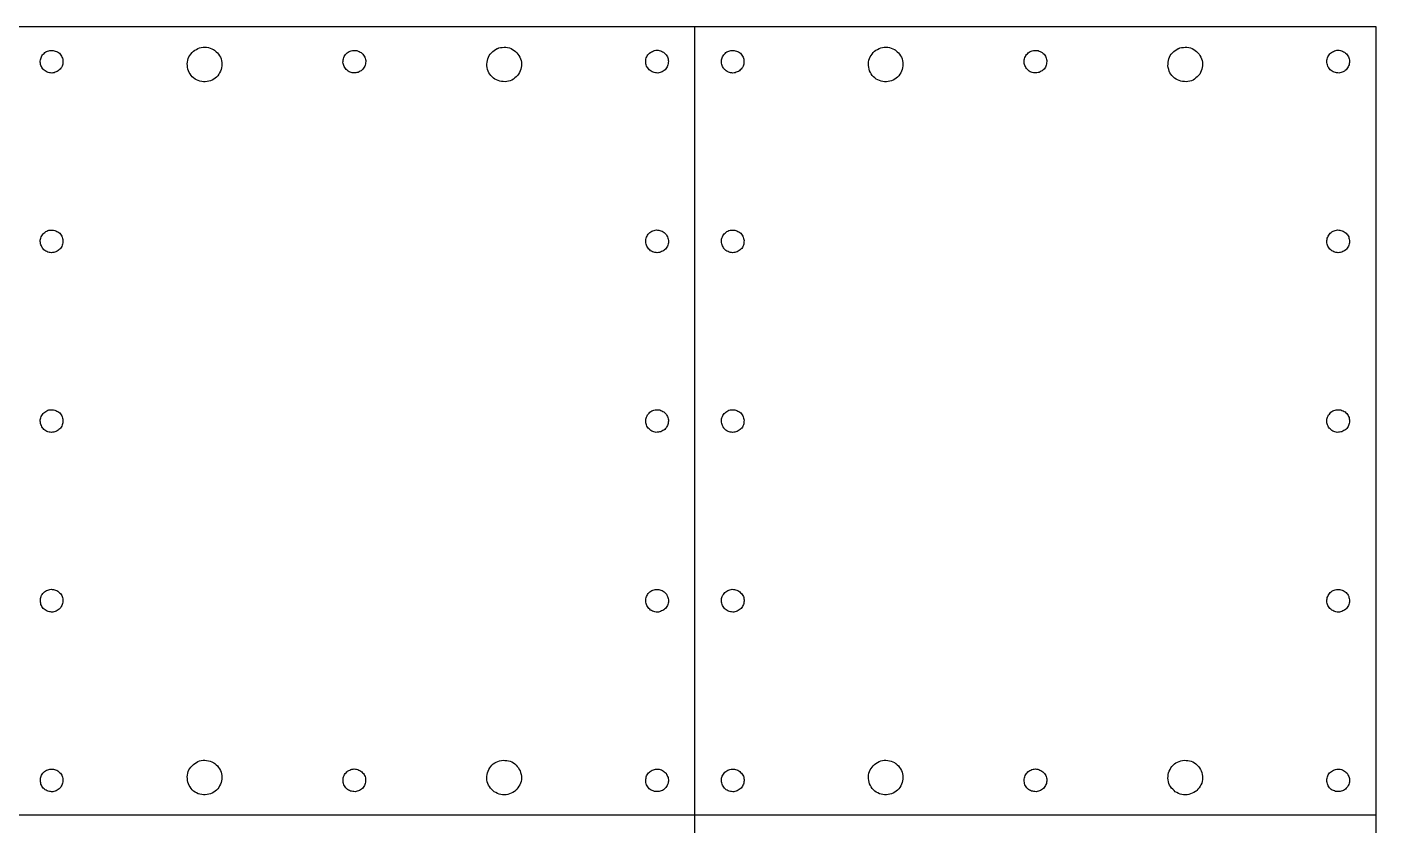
# Model space of a CAD drawing. Extents: x 0 to 432, y 0 to 250.
# Drawn here: x 218.2 to 432.1, y 123.6 to 250.1 of the extents above; entities that cross this region are included whole.
import ezdxf

# ---------------------------------------------------------------- set-up
doc = ezdxf.new("R2010")
doc.units = 0
doc.layers.add('LAYER_1', color=7, linetype='CONTINUOUS')

msp = doc.modelspace()

# ---------------------------------------------------------------- linework, layer by layer
at = {"layer": 'LAYER_1', "color": 7}
for p, q in [((432.12, 250.14), (0.14, 250.14)), ((324.12, 0.14), (324.12, 250.14)), ((432.12, 0.14), (432.12, 250.14)), ((247.99, 246.42), (247.99, 246.42)), ((293.02, 246.81), (293.02, 246.81)), ((317.06, 246.1), (317.06, 246.1)), ((355.99, 246.42), (355.99, 246.42)), ((401.02, 246.81), (401.02, 246.81)), ((425.06, 246.1), (425.06, 246.1)), ((271.92, 244.64), (271.92, 244.64)), ((379.92, 244.64), (379.92, 244.64)), ((220.67, 243.58), (220.67, 243.58)), ((328.67, 243.58), (328.67, 243.58)), ((220.67, 215.08), (220.67, 215.08)), ((319.18, 214.68), (319.18, 214.68)), ((328.67, 215.08), (328.67, 215.08)), ((427.18, 214.68), (427.18, 214.68)), ((220.67, 186.58), (220.67, 186.58)), ((319.92, 187.64), (319.92, 187.64)), ((328.67, 186.58), (328.67, 186.58)), ((427.92, 187.64), (427.92, 187.64)), ((222.12, 157.34), (222.12, 157.34)), ((319.18, 157.68), (319.18, 157.68)), ((330.12, 157.34), (330.12, 157.34)), ((427.18, 157.68), (427.18, 157.68)), ((247.99, 133.32), (247.99, 133.32)), ((355.99, 133.32), (355.99, 133.32)), ((269.06, 132.1), (269.06, 132.1)), ((316.32, 130.64), (316.32, 130.64)), ((377.06, 132.1), (377.06, 132.1)), ((424.32, 130.64), (424.32, 130.64)), ((222.12, 128.84), (222.12, 128.84)), ((295.49, 128.87), (295.49, 128.87)), ((330.12, 128.84), (330.12, 128.84)), ((403.49, 128.87), (403.49, 128.87)), ((432.12, 125.14), (0.14, 125.14))]:
    msp.add_line(p, q, dxfattribs=at)
for points, knots in [([(220.58, 245.56), (220.72, 245.75), (221, 246.11), (221.65, 246.43), (222.11, 246.43), (222.34, 246.42)], [0, 0, 0, 0, 0.690027, 1.37978, 2.069558, 2.069558, 2.069558, 2.069558]), ([(222.34, 246.42), (222.59, 246.36), (223.07, 246.24), (223.64, 245.72), (223.8, 245.25), (223.88, 245.02)], [0, 0, 0, 0, 0.735841, 1.472094, 2.207955, 2.207955, 2.207955, 2.207955]), ([(243.81, 243.19), (243.72, 243.56), (243.53, 244.29), (243.82, 245.44), (244.33, 246), (244.59, 246.28)], [0, 0, 0, 0, 1.125797, 2.251382, 3.377181, 3.377181, 3.377181, 3.377181]), ([(244.59, 246.28), (244.9, 246.49), (245.54, 246.91), (246.72, 247.01), (247.42, 246.71), (247.76, 246.56)], [0, 0, 0, 0, 1.125769, 2.251343, 3.377113, 3.377113, 3.377113, 3.377113]), ([(247.76, 246.56), (247.79, 246.55), (247.84, 246.52), (247.92, 246.47), (247.96, 246.43), (247.99, 246.42)], [0, 0, 0, 0, 0.0898899, 0.1797786, 0.2696674, 0.2696674, 0.2696674, 0.2696674]), ([(247.99, 246.42), (248.27, 246.16), (248.82, 245.64), (249.2, 244.51), (249.07, 243.77), (249, 243.39)], [0, 0, 0, 0, 1.12589, 2.251514, 3.377404, 3.377404, 3.377404, 3.377404]), ([(268.61, 245.61), (268.76, 245.8), (269.08, 246.18), (269.8, 246.48), (270.3, 246.42), (270.54, 246.39)], [0, 0, 0, 0, 0.736886, 1.473626, 2.21051, 2.21051, 2.21051, 2.21051]), ([(270.54, 246.39), (270.78, 246.3), (271.24, 246.13), (271.74, 245.54), (271.9, 245.04), (271.92, 244.76), (271.92, 244.7), (271.92, 244.66), (271.92, 244.64)], [0, 0, 0, 0, 0.736864, 1.473605, 2.210468, 2.269301, 2.328136, 2.38697, 2.38697, 2.38697, 2.38697]), ([(291.13, 243.98), (291.15, 244.35), (291.18, 245.11), (291.79, 246.13), (292.44, 246.52), (292.77, 246.71)], [0, 0, 0, 0, 1.125767, 2.251341, 3.377109, 3.377109, 3.377109, 3.377109]), ([(292.77, 246.71), (292.8, 246.72), (292.85, 246.75), (292.94, 246.78), (292.99, 246.8), (293.02, 246.81)], [0, 0, 0, 0, 0.0898898, 0.1797792, 0.2696684, 0.2696684, 0.2696684, 0.2696684]), ([(293.02, 246.81), (293.39, 246.88), (294.14, 247.02), (295.27, 246.67), (295.8, 246.12), (296.07, 245.85)], [0, 0, 0, 0, 1.125895, 2.251523, 3.377418, 3.377418, 3.377418, 3.377418]), ([(316.46, 243.95), (316.39, 244.19), (316.26, 244.67), (316.44, 245.42), (316.76, 245.84), (316.97, 246.03), (317.02, 246.06), (317.05, 246.09), (317.06, 246.1)], [0, 0, 0, 0, 0.736851, 1.473577, 2.210436, 2.269269, 2.328103, 2.386937, 2.386937, 2.386937, 2.386937]), ([(317.06, 246.1), (317.28, 246.22), (317.72, 246.46), (318.49, 246.47), (318.93, 246.23), (319.15, 246.12)], [0, 0, 0, 0, 0.736949, 1.473715, 2.210661, 2.210661, 2.210661, 2.210661]), ([(319.15, 246.12), (319.34, 245.95), (319.71, 245.62), (319.97, 244.89), (319.89, 244.4), (319.85, 244.15)], [0, 0, 0, 0, 0.736906, 1.473644, 2.210545, 2.210545, 2.210545, 2.210545]), ([(328.58, 245.56), (328.72, 245.75), (329, 246.11), (329.65, 246.43), (330.11, 246.43), (330.34, 246.42)], [0, 0, 0, 0, 0.690027, 1.37978, 2.069558, 2.069558, 2.069558, 2.069558]), ([(330.34, 246.42), (330.59, 246.36), (331.07, 246.24), (331.64, 245.72), (331.8, 245.25), (331.88, 245.02)], [0, 0, 0, 0, 0.735841, 1.472094, 2.207955, 2.207955, 2.207955, 2.207955]), ([(351.81, 243.19), (351.72, 243.56), (351.53, 244.29), (351.82, 245.44), (352.33, 246), (352.59, 246.28)], [0, 0, 0, 0, 1.125797, 2.251382, 3.377182, 3.377182, 3.377182, 3.377182]), ([(352.59, 246.28), (352.9, 246.49), (353.54, 246.91), (354.72, 247.01), (355.42, 246.71), (355.76, 246.56)], [0, 0, 0, 0, 1.125769, 2.251342, 3.377113, 3.377113, 3.377113, 3.377113]), ([(355.76, 246.56), (355.79, 246.55), (355.84, 246.52), (355.92, 246.47), (355.96, 246.43), (355.99, 246.42)], [0, 0, 0, 0, 0.0898891, 0.1797778, 0.2696666, 0.2696666, 0.2696666, 0.2696666]), ([(355.99, 246.42), (356.27, 246.16), (356.82, 245.64), (357.2, 244.51), (357.07, 243.77), (357, 243.39)], [0, 0, 0, 0, 1.12589, 2.251514, 3.377404, 3.377404, 3.377404, 3.377404]), ([(376.61, 245.61), (376.76, 245.8), (377.08, 246.18), (377.8, 246.48), (378.3, 246.42), (378.54, 246.39)], [0, 0, 0, 0, 0.736886, 1.473626, 2.21051, 2.21051, 2.21051, 2.21051]), ([(378.54, 246.39), (378.78, 246.3), (379.24, 246.13), (379.74, 245.54), (379.9, 245.04), (379.92, 244.76), (379.92, 244.7), (379.92, 244.66), (379.92, 244.64)], [0, 0, 0, 0, 0.736864, 1.473605, 2.210468, 2.269301, 2.328136, 2.38697, 2.38697, 2.38697, 2.38697]), ([(399.13, 243.98), (399.15, 244.35), (399.18, 245.11), (399.79, 246.13), (400.44, 246.52), (400.77, 246.71)], [0, 0, 0, 0, 1.125767, 2.251341, 3.377109, 3.377109, 3.377109, 3.377109]), ([(400.77, 246.71), (400.8, 246.72), (400.85, 246.75), (400.94, 246.78), (400.99, 246.8), (401.02, 246.81)], [0, 0, 0, 0, 0.0898898, 0.1797792, 0.2696684, 0.2696684, 0.2696684, 0.2696684]), ([(401.02, 246.81), (401.39, 246.88), (402.14, 247.02), (403.27, 246.67), (403.8, 246.12), (404.07, 245.85)], [0, 0, 0, 0, 1.125895, 2.251523, 3.377418, 3.377418, 3.377418, 3.377418]), ([(424.46, 243.95), (424.39, 244.19), (424.26, 244.67), (424.44, 245.42), (424.76, 245.84), (424.97, 246.03), (425.02, 246.06), (425.05, 246.09), (425.06, 246.1)], [0, 0, 0, 0, 0.736851, 1.473577, 2.210436, 2.269269, 2.328103, 2.386937, 2.386937, 2.386937, 2.386937]), ([(425.06, 246.1), (425.28, 246.22), (425.72, 246.46), (426.49, 246.47), (426.93, 246.23), (427.15, 246.12)], [0, 0, 0, 0, 0.736949, 1.473716, 2.210661, 2.210661, 2.210661, 2.210661]), ([(427.15, 246.12), (427.34, 245.95), (427.71, 245.62), (427.97, 244.89), (427.89, 244.4), (427.85, 244.15)], [0, 0, 0, 0, 0.736906, 1.473644, 2.210545, 2.210545, 2.210545, 2.210545]), ([(220.67, 243.58), (220.55, 243.79), (220.32, 244.19), (220.29, 244.92), (220.48, 245.35), (220.58, 245.56)], [0, 0, 0, 0, 0.694088, 1.387944, 2.082171, 2.082171, 2.082171, 2.082171]), ([(223.88, 245.02), (223.9, 244.76), (223.95, 244.26), (223.62, 243.54), (223.22, 243.24), (223.02, 243.09)], [0, 0, 0, 0, 0.747353, 1.495171, 2.242571, 2.242571, 2.242571, 2.242571]), ([(268.71, 243.53), (268.58, 243.74), (268.32, 244.16), (268.29, 244.94), (268.5, 245.39), (268.61, 245.61)], [0, 0, 0, 0, 0.736896, 1.473639, 2.210535, 2.210535, 2.210535, 2.210535]), ([(271.92, 244.64), (271.89, 244.39), (271.83, 243.9), (271.38, 243.27), (270.93, 243.05), (270.71, 242.94)], [0, 0, 0, 0, 0.736933, 1.473692, 2.210632, 2.210632, 2.210632, 2.210632]), ([(293.18, 241.53), (292.83, 241.67), (292.12, 241.95), (291.36, 242.86), (291.21, 243.6), (291.13, 243.98)], [0, 0, 0, 0, 1.12579, 2.251365, 3.377159, 3.377159, 3.377159, 3.377159]), ([(296.07, 245.85), (296.26, 245.52), (296.64, 244.87), (296.67, 243.68), (296.33, 243), (296.16, 242.66)], [0, 0, 0, 0, 1.125848, 2.251442, 3.377291, 3.377291, 3.377291, 3.377291]), ([(318.23, 242.84), (317.98, 242.86), (317.49, 242.89), (316.83, 243.3), (316.58, 243.74), (316.46, 243.95)], [0, 0, 0, 0, 0.736875, 1.473612, 2.21049, 2.21049, 2.21049, 2.21049]), ([(319.85, 244.15), (319.76, 243.92), (319.57, 243.47), (318.96, 242.98), (318.47, 242.89), (318.23, 242.84)], [0, 0, 0, 0, 0.736912, 1.473665, 2.210576, 2.210576, 2.210576, 2.210576]), ([(328.67, 243.58), (328.55, 243.79), (328.32, 244.19), (328.29, 244.92), (328.48, 245.35), (328.58, 245.56)], [0, 0, 0, 0, 0.694088, 1.387944, 2.082171, 2.082171, 2.082171, 2.082171]), ([(331.88, 245.02), (331.9, 244.76), (331.95, 244.26), (331.62, 243.54), (331.22, 243.24), (331.02, 243.09)], [0, 0, 0, 0, 0.747353, 1.495171, 2.242571, 2.242571, 2.242571, 2.242571]), ([(376.71, 243.53), (376.58, 243.74), (376.32, 244.16), (376.29, 244.94), (376.5, 245.39), (376.61, 245.61)], [0, 0, 0, 0, 0.736896, 1.473639, 2.210535, 2.210535, 2.210535, 2.210535]), ([(379.92, 244.64), (379.89, 244.39), (379.83, 243.9), (379.38, 243.27), (378.93, 243.05), (378.71, 242.94)], [0, 0, 0, 0, 0.736933, 1.473692, 2.210632, 2.210632, 2.210632, 2.210632]), ([(401.18, 241.53), (400.83, 241.67), (400.12, 241.95), (399.36, 242.86), (399.21, 243.6), (399.13, 243.98)], [0, 0, 0, 0, 1.125789, 2.251364, 3.377159, 3.377159, 3.377159, 3.377159]), ([(404.07, 245.85), (404.26, 245.52), (404.64, 244.87), (404.67, 243.68), (404.33, 243), (404.16, 242.66)], [0, 0, 0, 0, 1.125848, 2.251442, 3.377291, 3.377291, 3.377291, 3.377291]), ([(426.23, 242.84), (425.98, 242.86), (425.49, 242.89), (424.83, 243.3), (424.58, 243.74), (424.46, 243.95)], [0, 0, 0, 0, 0.736875, 1.473612, 2.210489, 2.210489, 2.210489, 2.210489]), ([(427.85, 244.15), (427.76, 243.92), (427.57, 243.47), (426.96, 242.98), (426.47, 242.89), (426.23, 242.84)], [0, 0, 0, 0, 0.736912, 1.473666, 2.210577, 2.210577, 2.210577, 2.210577]), ([(220.95, 243.28), (220.91, 243.31), (220.85, 243.37), (220.75, 243.47), (220.69, 243.55), (220.67, 243.58)], [0, 0, 0, 0, 0.1385635, 0.2771123, 0.4156514, 0.4156514, 0.4156514, 0.4156514]), ([(223.02, 243.09), (222.79, 242.99), (222.34, 242.79), (221.57, 242.87), (221.15, 243.14), (220.95, 243.28)], [0, 0, 0, 0, 0.7349, 1.470124, 2.205184, 2.205184, 2.205184, 2.205184]), ([(246.48, 241.44), (246.1, 241.47), (245.35, 241.54), (244.35, 242.19), (243.99, 242.86), (243.81, 243.19)], [0, 0, 0, 0, 1.125825, 2.251413, 3.377239, 3.377239, 3.377239, 3.377239]), ([(249, 243.39), (248.85, 243.05), (248.54, 242.35), (247.6, 241.63), (246.85, 241.5), (246.48, 241.44)], [0, 0, 0, 0, 1.125854, 2.251452, 3.377305, 3.377305, 3.377305, 3.377305]), ([(270.71, 242.94), (270.47, 242.89), (269.98, 242.78), (269.24, 243), (268.89, 243.35), (268.71, 243.53)], [0, 0, 0, 0, 0.736919, 1.473666, 2.210593, 2.210593, 2.210593, 2.210593]), ([(296.16, 242.66), (295.91, 242.38), (295.42, 241.8), (294.3, 241.38), (293.55, 241.48), (293.18, 241.53)], [0, 0, 0, 0, 1.125833, 2.25143, 3.377266, 3.377266, 3.377266, 3.377266]), ([(328.95, 243.28), (328.91, 243.31), (328.85, 243.37), (328.75, 243.47), (328.69, 243.55), (328.67, 243.58)], [0, 0, 0, 0, 0.1385635, 0.2771123, 0.4156514, 0.4156514, 0.4156514, 0.4156514]), ([(331.02, 243.09), (330.79, 242.99), (330.34, 242.79), (329.57, 242.87), (329.15, 243.14), (328.95, 243.28)], [0, 0, 0, 0, 0.7349, 1.470124, 2.205184, 2.205184, 2.205184, 2.205184]), ([(354.48, 241.44), (354.1, 241.47), (353.35, 241.54), (352.35, 242.19), (351.99, 242.86), (351.81, 243.19)], [0, 0, 0, 0, 1.125825, 2.251413, 3.377239, 3.377239, 3.377239, 3.377239]), ([(357, 243.39), (356.85, 243.05), (356.54, 242.35), (355.6, 241.63), (354.85, 241.5), (354.48, 241.44)], [0, 0, 0, 0, 1.125854, 2.251452, 3.377305, 3.377305, 3.377305, 3.377305]), ([(378.71, 242.94), (378.47, 242.89), (377.98, 242.78), (377.24, 243), (376.89, 243.35), (376.71, 243.53)], [0, 0, 0, 0, 0.736919, 1.473666, 2.210593, 2.210593, 2.210593, 2.210593]), ([(404.16, 242.66), (403.91, 242.38), (403.42, 241.8), (402.3, 241.38), (401.55, 241.48), (401.18, 241.53)], [0, 0, 0, 0, 1.125833, 2.25143, 3.377266, 3.377266, 3.377266, 3.377266]), ([(220.67, 215.08), (220.55, 215.3), (220.31, 215.73), (220.3, 216.51), (220.53, 216.95), (220.65, 217.17)], [0, 0, 0, 0, 0.736943, 1.473708, 2.210647, 2.210647, 2.210647, 2.210647]), ([(220.65, 217.17), (220.81, 217.36), (221.14, 217.72), (221.88, 217.99), (222.37, 217.91), (222.61, 217.87)], [0, 0, 0, 0, 0.73691, 1.473649, 2.210555, 2.210555, 2.210555, 2.210555]), ([(222.61, 217.87), (222.84, 217.78), (223.3, 217.59), (223.78, 216.98), (223.87, 216.49), (223.92, 216.25)], [0, 0, 0, 0, 0.736909, 1.473662, 2.210569, 2.210569, 2.210569, 2.210569]), ([(223.92, 216.25), (223.9, 216), (223.87, 215.5), (223.46, 214.84), (223.03, 214.6), (222.81, 214.48)], [0, 0, 0, 0, 0.73688, 1.473623, 2.210507, 2.210507, 2.210507, 2.210507]), ([(317.09, 214.66), (316.91, 214.83), (316.54, 215.16), (316.28, 215.89), (316.35, 216.38), (316.39, 216.63)], [0, 0, 0, 0, 0.736905, 1.473644, 2.210546, 2.210546, 2.210546, 2.210546]), ([(316.39, 216.63), (316.49, 216.86), (316.68, 217.32), (317.28, 217.8), (317.77, 217.89), (318.02, 217.94)], [0, 0, 0, 0, 0.736904, 1.473648, 2.21055, 2.21055, 2.21055, 2.21055]), ([(318.02, 217.94), (318.26, 217.92), (318.76, 217.89), (319.42, 217.48), (319.66, 217.05), (319.79, 216.83)], [0, 0, 0, 0, 0.736884, 1.473627, 2.210514, 2.210514, 2.210514, 2.210514]), ([(319.79, 216.83), (319.85, 216.59), (319.99, 216.11), (319.8, 215.36), (319.49, 214.94), (319.27, 214.76), (319.23, 214.72), (319.2, 214.7), (319.18, 214.68)], [0, 0, 0, 0, 0.736852, 1.473578, 2.210436, 2.269271, 2.328104, 2.386938, 2.386938, 2.386938, 2.386938]), ([(328.67, 215.08), (328.55, 215.3), (328.31, 215.73), (328.3, 216.51), (328.53, 216.95), (328.65, 217.17)], [0, 0, 0, 0, 0.736943, 1.473708, 2.210647, 2.210647, 2.210647, 2.210647]), ([(328.65, 217.17), (328.81, 217.36), (329.14, 217.72), (329.88, 217.99), (330.37, 217.91), (330.61, 217.87)], [0, 0, 0, 0, 0.73691, 1.47365, 2.210555, 2.210555, 2.210555, 2.210555]), ([(330.61, 217.87), (330.84, 217.78), (331.3, 217.59), (331.78, 216.98), (331.87, 216.49), (331.92, 216.25)], [0, 0, 0, 0, 0.736909, 1.473662, 2.210569, 2.210569, 2.210569, 2.210569]), ([(331.92, 216.25), (331.9, 216), (331.87, 215.5), (331.46, 214.84), (331.03, 214.6), (330.81, 214.48)], [0, 0, 0, 0, 0.73688, 1.473622, 2.210507, 2.210507, 2.210507, 2.210507]), ([(425.09, 214.66), (424.91, 214.83), (424.54, 215.16), (424.28, 215.89), (424.35, 216.38), (424.39, 216.63)], [0, 0, 0, 0, 0.736905, 1.473644, 2.210546, 2.210546, 2.210546, 2.210546]), ([(424.39, 216.63), (424.49, 216.86), (424.68, 217.32), (425.28, 217.8), (425.77, 217.89), (426.02, 217.94)], [0, 0, 0, 0, 0.736904, 1.473648, 2.21055, 2.21055, 2.21055, 2.21055]), ([(426.02, 217.94), (426.26, 217.92), (426.76, 217.89), (427.42, 217.48), (427.66, 217.05), (427.79, 216.83)], [0, 0, 0, 0, 0.736884, 1.473627, 2.210514, 2.210514, 2.210514, 2.210514]), ([(427.79, 216.83), (427.85, 216.59), (427.99, 216.11), (427.8, 215.36), (427.49, 214.94), (427.27, 214.76), (427.23, 214.72), (427.2, 214.7), (427.18, 214.68)], [0, 0, 0, 0, 0.736852, 1.473577, 2.210436, 2.269271, 2.328104, 2.386937, 2.386937, 2.386937, 2.386937]), ([(222.81, 214.48), (222.57, 214.41), (222.09, 214.28), (221.35, 214.46), (220.92, 214.77), (220.74, 214.99), (220.7, 215.04), (220.68, 215.07), (220.67, 215.08)], [0, 0, 0, 0, 0.736854, 1.473579, 2.210438, 2.269273, 2.328108, 2.386943, 2.386943, 2.386943, 2.386943]), ([(319.18, 214.68), (318.96, 214.56), (318.53, 214.32), (317.75, 214.32), (317.31, 214.55), (317.09, 214.66)], [0, 0, 0, 0, 0.736948, 1.473715, 2.210668, 2.210668, 2.210668, 2.210668]), ([(330.81, 214.48), (330.57, 214.41), (330.09, 214.28), (329.35, 214.46), (328.92, 214.77), (328.74, 214.99), (328.7, 215.04), (328.68, 215.07), (328.67, 215.08)], [0, 0, 0, 0, 0.736854, 1.47358, 2.210439, 2.269274, 2.328109, 2.386944, 2.386944, 2.386944, 2.386944]), ([(427.18, 214.68), (426.96, 214.56), (426.53, 214.32), (425.75, 214.32), (425.31, 214.55), (425.09, 214.66)], [0, 0, 0, 0, 0.736948, 1.473714, 2.210668, 2.210668, 2.210668, 2.210668]), ([(220.67, 186.58), (220.55, 186.8), (220.31, 187.23), (220.3, 188.01), (220.53, 188.45), (220.65, 188.67)], [0, 0, 0, 0, 0.736943, 1.473712, 2.21065, 2.21065, 2.21065, 2.21065]), ([(220.65, 188.67), (220.81, 188.86), (221.14, 189.22), (221.88, 189.49), (222.37, 189.41), (222.61, 189.37)], [0, 0, 0, 0, 0.736911, 1.47365, 2.210557, 2.210557, 2.210557, 2.210557]), ([(222.61, 189.37), (222.84, 189.28), (223.3, 189.09), (223.78, 188.48), (223.87, 187.99), (223.92, 187.75)], [0, 0, 0, 0, 0.736905, 1.473661, 2.210568, 2.210568, 2.210568, 2.210568]), ([(316.71, 186.53), (316.58, 186.74), (316.32, 187.16), (316.29, 187.94), (316.5, 188.39), (316.61, 188.61)], [0, 0, 0, 0, 0.736906, 1.473652, 2.210556, 2.210556, 2.210556, 2.210556]), ([(316.61, 188.61), (316.76, 188.8), (317.08, 189.18), (317.8, 189.48), (318.3, 189.42), (318.54, 189.39)], [0, 0, 0, 0, 0.736867, 1.473592, 2.210459, 2.210459, 2.210459, 2.210459]), ([(318.54, 189.39), (318.78, 189.3), (319.24, 189.13), (319.74, 188.54), (319.9, 188.04), (319.92, 187.76), (319.92, 187.7), (319.92, 187.66), (319.92, 187.64)], [0, 0, 0, 0, 0.736872, 1.47362, 2.210494, 2.269331, 2.328169, 2.387006, 2.387006, 2.387006, 2.387006]), ([(328.67, 186.58), (328.55, 186.8), (328.31, 187.23), (328.3, 188.01), (328.53, 188.45), (328.65, 188.67)], [0, 0, 0, 0, 0.736943, 1.473712, 2.21065, 2.21065, 2.21065, 2.21065]), ([(328.65, 188.67), (328.81, 188.86), (329.14, 189.22), (329.88, 189.49), (330.37, 189.41), (330.61, 189.37)], [0, 0, 0, 0, 0.736911, 1.47365, 2.210557, 2.210557, 2.210557, 2.210557]), ([(330.61, 189.37), (330.84, 189.28), (331.3, 189.09), (331.78, 188.48), (331.87, 187.99), (331.92, 187.75)], [0, 0, 0, 0, 0.736906, 1.473662, 2.210568, 2.210568, 2.210568, 2.210568]), ([(424.71, 186.53), (424.58, 186.74), (424.32, 187.16), (424.29, 187.94), (424.5, 188.39), (424.61, 188.61)], [0, 0, 0, 0, 0.736906, 1.473652, 2.210556, 2.210556, 2.210556, 2.210556]), ([(424.61, 188.61), (424.76, 188.8), (425.08, 189.18), (425.8, 189.48), (426.3, 189.42), (426.54, 189.39)], [0, 0, 0, 0, 0.736867, 1.473592, 2.210459, 2.210459, 2.210459, 2.210459]), ([(426.54, 189.39), (426.78, 189.3), (427.24, 189.13), (427.74, 188.54), (427.9, 188.04), (427.92, 187.76), (427.92, 187.7), (427.92, 187.66), (427.92, 187.64)], [0, 0, 0, 0, 0.736872, 1.47362, 2.210494, 2.269332, 2.328169, 2.387006, 2.387006, 2.387006, 2.387006]), ([(222.81, 185.98), (222.57, 185.91), (222.09, 185.78), (221.35, 185.96), (220.92, 186.27), (220.74, 186.49), (220.7, 186.54), (220.68, 186.57), (220.67, 186.58)], [0, 0, 0, 0, 0.736852, 1.473581, 2.210435, 2.269272, 2.328108, 2.386945, 2.386945, 2.386945, 2.386945]), ([(223.92, 187.75), (223.9, 187.5), (223.87, 187), (223.46, 186.34), (223.03, 186.1), (222.81, 185.98)], [0, 0, 0, 0, 0.736884, 1.473635, 2.210523, 2.210523, 2.210523, 2.210523]), ([(318.71, 185.94), (318.47, 185.89), (317.98, 185.78), (317.24, 186), (316.89, 186.35), (316.71, 186.53)], [0, 0, 0, 0, 0.736903, 1.473639, 2.210544, 2.210544, 2.210544, 2.210544]), ([(319.92, 187.64), (319.89, 187.39), (319.83, 186.9), (319.38, 186.27), (318.93, 186.05), (318.71, 185.94)], [0, 0, 0, 0, 0.736948, 1.473725, 2.210671, 2.210671, 2.210671, 2.210671]), ([(330.81, 185.98), (330.57, 185.91), (330.09, 185.78), (329.35, 185.96), (328.92, 186.27), (328.74, 186.49), (328.7, 186.54), (328.68, 186.57), (328.67, 186.58)], [0, 0, 0, 0, 0.736853, 1.473582, 2.210436, 2.269273, 2.328109, 2.386946, 2.386946, 2.386946, 2.386946]), ([(331.92, 187.75), (331.9, 187.5), (331.87, 187), (331.46, 186.34), (331.03, 186.1), (330.81, 185.98)], [0, 0, 0, 0, 0.736884, 1.473635, 2.210523, 2.210523, 2.210523, 2.210523]), ([(426.71, 185.94), (426.47, 185.89), (425.98, 185.78), (425.24, 186), (424.89, 186.35), (424.71, 186.53)], [0, 0, 0, 0, 0.736903, 1.473639, 2.210544, 2.210544, 2.210544, 2.210544]), ([(427.92, 187.64), (427.89, 187.39), (427.83, 186.9), (427.38, 186.27), (426.93, 186.05), (426.71, 185.94)], [0, 0, 0, 0, 0.736948, 1.473725, 2.210671, 2.210671, 2.210671, 2.210671]), ([(220.42, 158.55), (220.37, 158.79), (220.27, 159.28), (220.48, 160.03), (220.83, 160.38), (221.01, 160.55)], [0, 0, 0, 0, 0.736907, 1.473647, 2.21056, 2.21056, 2.21056, 2.21056]), ([(221.01, 160.55), (221.22, 160.68), (221.64, 160.94), (222.42, 160.98), (222.87, 160.76), (223.09, 160.66)], [0, 0, 0, 0, 0.7369, 1.473642, 2.210542, 2.210542, 2.210542, 2.210542]), ([(223.09, 160.66), (223.28, 160.5), (223.67, 160.18), (223.96, 159.46), (223.9, 158.97), (223.87, 158.72)], [0, 0, 0, 0, 0.736874, 1.473605, 2.210476, 2.210476, 2.210476, 2.210476]), ([(316.39, 159.63), (316.49, 159.86), (316.68, 160.32), (317.28, 160.8), (317.77, 160.89), (318.02, 160.94)], [0, 0, 0, 0, 0.736903, 1.473649, 2.21055, 2.21055, 2.21055, 2.21055]), ([(318.02, 160.94), (318.26, 160.92), (318.76, 160.89), (319.42, 160.48), (319.66, 160.05), (319.79, 159.83)], [0, 0, 0, 0, 0.736884, 1.473628, 2.210514, 2.210514, 2.210514, 2.210514]), ([(328.42, 158.55), (328.37, 158.79), (328.27, 159.28), (328.48, 160.03), (328.83, 160.38), (329.01, 160.55)], [0, 0, 0, 0, 0.736907, 1.473647, 2.21056, 2.21056, 2.21056, 2.21056]), ([(329.01, 160.55), (329.22, 160.68), (329.64, 160.94), (330.42, 160.98), (330.87, 160.76), (331.09, 160.66)], [0, 0, 0, 0, 0.7369, 1.473642, 2.210543, 2.210543, 2.210543, 2.210543]), ([(331.09, 160.66), (331.28, 160.5), (331.67, 160.18), (331.96, 159.46), (331.9, 158.97), (331.87, 158.72)], [0, 0, 0, 0, 0.736873, 1.473605, 2.210476, 2.210476, 2.210476, 2.210476]), ([(424.39, 159.63), (424.49, 159.86), (424.68, 160.32), (425.28, 160.8), (425.77, 160.89), (426.02, 160.94)], [0, 0, 0, 0, 0.736903, 1.473649, 2.21055, 2.21055, 2.21055, 2.21055]), ([(426.02, 160.94), (426.26, 160.92), (426.76, 160.89), (427.42, 160.48), (427.66, 160.05), (427.79, 159.83)], [0, 0, 0, 0, 0.736885, 1.473628, 2.210515, 2.210515, 2.210515, 2.210515]), ([(222.12, 157.34), (221.88, 157.37), (221.38, 157.43), (220.75, 157.88), (220.53, 158.33), (220.42, 158.55)], [0, 0, 0, 0, 0.736943, 1.473712, 2.210652, 2.210652, 2.210652, 2.210652]), ([(223.87, 158.72), (223.79, 158.49), (223.61, 158.02), (223.02, 157.53), (222.52, 157.37), (222.24, 157.34), (222.18, 157.34), (222.14, 157.34), (222.12, 157.34)], [0, 0, 0, 0, 0.736872, 1.473619, 2.210491, 2.269325, 2.32816, 2.386994, 2.386994, 2.386994, 2.386994]), ([(317.09, 157.66), (316.91, 157.83), (316.54, 158.16), (316.28, 158.89), (316.35, 159.38), (316.39, 159.63)], [0, 0, 0, 0, 0.736906, 1.473644, 2.210545, 2.210545, 2.210545, 2.210545]), ([(319.79, 159.83), (319.85, 159.59), (319.99, 159.11), (319.8, 158.36), (319.49, 157.94), (319.27, 157.76), (319.23, 157.72), (319.2, 157.7), (319.18, 157.68)], [0, 0, 0, 0, 0.736851, 1.473576, 2.210435, 2.269269, 2.328103, 2.386937, 2.386937, 2.386937, 2.386937]), ([(330.12, 157.34), (329.88, 157.37), (329.38, 157.43), (328.75, 157.88), (328.53, 158.33), (328.42, 158.55)], [0, 0, 0, 0, 0.736943, 1.473712, 2.210652, 2.210652, 2.210652, 2.210652]), ([(331.87, 158.72), (331.79, 158.49), (331.61, 158.02), (331.02, 157.53), (330.52, 157.37), (330.24, 157.34), (330.18, 157.34), (330.14, 157.34), (330.12, 157.34)], [0, 0, 0, 0, 0.736872, 1.473619, 2.210491, 2.269325, 2.328159, 2.386994, 2.386994, 2.386994, 2.386994]), ([(425.09, 157.66), (424.91, 157.83), (424.54, 158.16), (424.28, 158.89), (424.35, 159.38), (424.39, 159.63)], [0, 0, 0, 0, 0.736906, 1.473644, 2.210545, 2.210545, 2.210545, 2.210545]), ([(427.79, 159.83), (427.85, 159.59), (427.99, 159.11), (427.8, 158.36), (427.49, 157.94), (427.27, 157.76), (427.23, 157.72), (427.2, 157.7), (427.18, 157.68)], [0, 0, 0, 0, 0.736851, 1.473577, 2.210436, 2.269269, 2.328103, 2.386937, 2.386937, 2.386937, 2.386937]), ([(319.18, 157.68), (318.96, 157.56), (318.53, 157.32), (317.75, 157.32), (317.31, 157.55), (317.09, 157.66)], [0, 0, 0, 0, 0.736949, 1.473716, 2.210661, 2.210661, 2.210661, 2.210661]), ([(427.18, 157.68), (426.96, 157.56), (426.53, 157.32), (425.75, 157.32), (425.31, 157.55), (425.09, 157.66)], [0, 0, 0, 0, 0.736949, 1.473715, 2.210661, 2.210661, 2.210661, 2.210661]), ([(243.81, 130.09), (243.72, 130.46), (243.53, 131.19), (243.82, 132.34), (244.33, 132.9), (244.59, 133.18)], [0, 0, 0, 0, 1.125797, 2.251381, 3.377181, 3.377181, 3.377181, 3.377181]), ([(244.59, 133.18), (244.9, 133.39), (245.54, 133.81), (246.72, 133.91), (247.42, 133.61), (247.76, 133.46)], [0, 0, 0, 0, 1.125768, 2.251343, 3.377113, 3.377113, 3.377113, 3.377113]), ([(247.76, 133.46), (247.79, 133.45), (247.84, 133.42), (247.92, 133.37), (247.96, 133.33), (247.99, 133.32)], [0, 0, 0, 0, 0.0898904, 0.1797791, 0.2696679, 0.2696679, 0.2696679, 0.2696679]), ([(247.99, 133.32), (248.27, 133.06), (248.82, 132.54), (249.2, 131.41), (249.07, 130.67), (249, 130.29)], [0, 0, 0, 0, 1.12589, 2.251513, 3.377404, 3.377404, 3.377404, 3.377404]), ([(291.23, 131.84), (291.37, 132.19), (291.67, 132.89), (292.59, 133.63), (293.34, 133.77), (293.71, 133.84)], [0, 0, 0, 0, 1.125821, 2.251401, 3.377223, 3.377223, 3.377223, 3.377223]), ([(293.71, 133.84), (294.09, 133.81), (294.85, 133.76), (295.85, 133.13), (296.23, 132.47), (296.41, 132.14)], [0, 0, 0, 0, 1.125803, 2.251389, 3.377194, 3.377194, 3.377194, 3.377194]), ([(351.81, 130.09), (351.72, 130.46), (351.53, 131.19), (351.82, 132.34), (352.33, 132.9), (352.59, 133.18)], [0, 0, 0, 0, 1.125797, 2.251381, 3.377182, 3.377182, 3.377182, 3.377182]), ([(352.59, 133.18), (352.9, 133.39), (353.54, 133.81), (354.72, 133.91), (355.42, 133.61), (355.76, 133.46)], [0, 0, 0, 0, 1.125768, 2.251342, 3.377113, 3.377113, 3.377113, 3.377113]), ([(355.76, 133.46), (355.79, 133.45), (355.84, 133.42), (355.92, 133.37), (355.96, 133.33), (355.99, 133.32)], [0, 0, 0, 0, 0.0898896, 0.1797783, 0.2696671, 0.2696671, 0.2696671, 0.2696671]), ([(355.99, 133.32), (356.27, 133.06), (356.82, 132.54), (357.2, 131.41), (357.07, 130.67), (357, 130.29)], [0, 0, 0, 0, 1.12589, 2.251513, 3.377404, 3.377404, 3.377404, 3.377404]), ([(399.23, 131.84), (399.37, 132.19), (399.67, 132.89), (400.59, 133.63), (401.34, 133.77), (401.71, 133.84)], [0, 0, 0, 0, 1.12582, 2.251401, 3.377223, 3.377223, 3.377223, 3.377223]), ([(401.71, 133.84), (402.09, 133.81), (402.85, 133.76), (403.85, 133.13), (404.23, 132.47), (404.41, 132.14)], [0, 0, 0, 0, 1.125803, 2.251389, 3.377194, 3.377194, 3.377194, 3.377194]), ([(220.42, 130.05), (220.37, 130.29), (220.27, 130.78), (220.48, 131.53), (220.83, 131.88), (221.01, 132.05)], [0, 0, 0, 0, 0.736907, 1.473646, 2.210559, 2.210559, 2.210559, 2.210559]), ([(221.01, 132.05), (221.22, 132.18), (221.64, 132.44), (222.42, 132.48), (222.87, 132.26), (223.09, 132.16)], [0, 0, 0, 0, 0.7369, 1.473642, 2.210541, 2.210541, 2.210541, 2.210541]), ([(223.09, 132.16), (223.28, 132), (223.67, 131.68), (223.96, 130.96), (223.9, 130.47), (223.87, 130.22)], [0, 0, 0, 0, 0.736875, 1.473607, 2.210479, 2.210479, 2.210479, 2.210479]), ([(268.46, 129.95), (268.39, 130.19), (268.26, 130.67), (268.44, 131.42), (268.76, 131.84), (268.97, 132.03), (269.02, 132.06), (269.05, 132.09), (269.06, 132.1)], [0, 0, 0, 0, 0.736854, 1.473583, 2.210437, 2.269274, 2.32811, 2.386945, 2.386945, 2.386945, 2.386945]), ([(269.06, 132.1), (269.28, 132.22), (269.72, 132.46), (270.49, 132.47), (270.93, 132.23), (271.15, 132.12)], [0, 0, 0, 0, 0.736941, 1.473708, 2.210645, 2.210645, 2.210645, 2.210645]), ([(271.15, 132.12), (271.34, 131.95), (271.71, 131.62), (271.97, 130.89), (271.89, 130.4), (271.85, 130.15)], [0, 0, 0, 0, 0.73691, 1.473647, 2.210556, 2.210556, 2.210556, 2.210556]), ([(292.3, 128.84), (292.02, 129.09), (291.45, 129.59), (291.05, 130.71), (291.17, 131.46), (291.23, 131.84)], [0, 0, 0, 0, 1.125856, 2.251454, 3.37731, 3.37731, 3.37731, 3.37731]), ([(296.41, 132.14), (296.51, 131.78), (296.72, 131.05), (296.45, 129.89), (295.95, 129.32), (295.7, 129.04)], [0, 0, 0, 0, 1.12577, 2.251345, 3.377117, 3.377117, 3.377117, 3.377117]), ([(316.32, 130.64), (316.35, 130.89), (316.41, 131.38), (316.86, 132.01), (317.31, 132.23), (317.53, 132.34)], [0, 0, 0, 0, 0.736944, 1.473717, 2.210663, 2.210663, 2.210663, 2.210663]), ([(317.7, 128.89), (317.47, 128.98), (317, 129.15), (316.51, 129.74), (316.35, 130.24), (316.33, 130.52), (316.32, 130.58), (316.32, 130.62), (316.32, 130.64)], [0, 0, 0, 0, 0.736871, 1.473616, 2.21049, 2.269325, 2.328159, 2.386993, 2.386993, 2.386993, 2.386993]), ([(317.53, 132.34), (317.78, 132.39), (318.26, 132.5), (319.01, 132.28), (319.36, 131.93), (319.54, 131.76)], [0, 0, 0, 0, 0.736901, 1.473637, 2.210545, 2.210545, 2.210545, 2.210545]), ([(319.54, 131.76), (319.66, 131.54), (319.92, 131.12), (319.96, 130.34), (319.75, 129.89), (319.64, 129.67)], [0, 0, 0, 0, 0.736902, 1.473642, 2.210543, 2.210543, 2.210543, 2.210543]), ([(328.42, 130.05), (328.37, 130.29), (328.27, 130.78), (328.48, 131.53), (328.83, 131.88), (329.01, 132.05)], [0, 0, 0, 0, 0.736907, 1.473646, 2.210559, 2.210559, 2.210559, 2.210559]), ([(329.01, 132.05), (329.22, 132.18), (329.64, 132.44), (330.42, 132.48), (330.87, 132.26), (331.09, 132.16)], [0, 0, 0, 0, 0.7369, 1.473642, 2.210542, 2.210542, 2.210542, 2.210542]), ([(331.09, 132.16), (331.28, 132), (331.67, 131.68), (331.96, 130.96), (331.9, 130.47), (331.87, 130.22)], [0, 0, 0, 0, 0.736874, 1.473606, 2.210478, 2.210478, 2.210478, 2.210478]), ([(376.46, 129.95), (376.39, 130.19), (376.26, 130.67), (376.44, 131.42), (376.76, 131.84), (376.97, 132.03), (377.02, 132.06), (377.05, 132.09), (377.06, 132.1)], [0, 0, 0, 0, 0.736854, 1.473583, 2.210437, 2.269274, 2.32811, 2.386946, 2.386946, 2.386946, 2.386946]), ([(377.06, 132.1), (377.28, 132.22), (377.72, 132.46), (378.49, 132.47), (378.93, 132.23), (379.15, 132.12)], [0, 0, 0, 0, 0.73694, 1.473707, 2.210644, 2.210644, 2.210644, 2.210644]), ([(379.15, 132.12), (379.34, 131.95), (379.71, 131.62), (379.97, 130.89), (379.89, 130.4), (379.85, 130.15)], [0, 0, 0, 0, 0.736911, 1.473648, 2.210556, 2.210556, 2.210556, 2.210556]), ([(400.3, 128.84), (400.02, 129.09), (399.45, 129.59), (399.05, 130.71), (399.17, 131.46), (399.23, 131.84)], [0, 0, 0, 0, 1.125856, 2.251454, 3.37731, 3.37731, 3.37731, 3.37731]), ([(404.41, 132.14), (404.51, 131.78), (404.72, 131.05), (404.45, 129.89), (403.95, 129.32), (403.7, 129.04)], [0, 0, 0, 0, 1.12577, 2.251345, 3.377117, 3.377117, 3.377117, 3.377117]), ([(424.32, 130.64), (424.35, 130.89), (424.41, 131.38), (424.86, 132.01), (425.31, 132.23), (425.53, 132.34)], [0, 0, 0, 0, 0.736944, 1.473717, 2.210663, 2.210663, 2.210663, 2.210663]), ([(425.7, 128.89), (425.47, 128.98), (425, 129.15), (424.51, 129.74), (424.35, 130.24), (424.33, 130.52), (424.32, 130.58), (424.32, 130.62), (424.32, 130.64)], [0, 0, 0, 0, 0.736871, 1.473616, 2.21049, 2.269324, 2.328159, 2.386993, 2.386993, 2.386993, 2.386993]), ([(425.53, 132.34), (425.78, 132.39), (426.26, 132.5), (427.01, 132.28), (427.36, 131.93), (427.54, 131.76)], [0, 0, 0, 0, 0.736901, 1.473638, 2.210545, 2.210545, 2.210545, 2.210545]), ([(427.54, 131.76), (427.66, 131.54), (427.92, 131.12), (427.96, 130.34), (427.75, 129.89), (427.64, 129.67)], [0, 0, 0, 0, 0.736902, 1.473642, 2.210543, 2.210543, 2.210543, 2.210543]), ([(222.12, 128.84), (221.88, 128.87), (221.38, 128.93), (220.75, 129.38), (220.53, 129.83), (220.42, 130.05)], [0, 0, 0, 0, 0.736943, 1.473712, 2.210653, 2.210653, 2.210653, 2.210653]), ([(223.87, 130.22), (223.79, 129.99), (223.61, 129.52), (223.02, 129.03), (222.52, 128.87), (222.24, 128.84), (222.18, 128.84), (222.14, 128.84), (222.12, 128.84)], [0, 0, 0, 0, 0.736869, 1.473616, 2.210488, 2.269322, 2.328157, 2.386991, 2.386991, 2.386991, 2.386991]), ([(246.48, 128.34), (246.1, 128.37), (245.35, 128.44), (244.35, 129.09), (243.99, 129.76), (243.81, 130.09)], [0, 0, 0, 0, 1.125825, 2.251413, 3.37724, 3.37724, 3.37724, 3.37724]), ([(249, 130.29), (248.85, 129.95), (248.54, 129.25), (247.6, 128.53), (246.85, 128.4), (246.48, 128.34)], [0, 0, 0, 0, 1.125853, 2.251452, 3.377305, 3.377305, 3.377305, 3.377305]), ([(270.23, 128.84), (269.98, 128.86), (269.49, 128.89), (268.83, 129.3), (268.58, 129.74), (268.46, 129.95)], [0, 0, 0, 0, 0.736885, 1.473635, 2.210525, 2.210525, 2.210525, 2.210525]), ([(271.85, 130.15), (271.76, 129.92), (271.57, 129.47), (270.96, 128.98), (270.47, 128.89), (270.23, 128.84)], [0, 0, 0, 0, 0.736905, 1.473661, 2.210564, 2.210564, 2.210564, 2.210564]), ([(295.49, 128.87), (295.16, 128.68), (294.49, 128.32), (293.31, 128.3), (292.64, 128.66), (292.3, 128.84)], [0, 0, 0, 0, 1.12589, 2.251511, 3.377398, 3.377398, 3.377398, 3.377398]), ([(295.7, 129.04), (295.68, 129.02), (295.63, 128.98), (295.56, 128.92), (295.51, 128.88), (295.49, 128.87)], [0, 0, 0, 0, 0.089891, 0.1797824, 0.2696727, 0.2696727, 0.2696727, 0.2696727]), ([(319.64, 129.67), (319.48, 129.48), (319.16, 129.1), (318.44, 128.81), (317.95, 128.86), (317.7, 128.89)], [0, 0, 0, 0, 0.736869, 1.4736, 2.21047, 2.21047, 2.21047, 2.21047]), ([(330.12, 128.84), (329.88, 128.87), (329.38, 128.93), (328.75, 129.38), (328.53, 129.83), (328.42, 130.05)], [0, 0, 0, 0, 0.736943, 1.473712, 2.210652, 2.210652, 2.210652, 2.210652]), ([(331.87, 130.22), (331.79, 129.99), (331.61, 129.52), (331.02, 129.03), (330.52, 128.87), (330.24, 128.84), (330.18, 128.84), (330.14, 128.84), (330.12, 128.84)], [0, 0, 0, 0, 0.736869, 1.473616, 2.210488, 2.269322, 2.328156, 2.386991, 2.386991, 2.386991, 2.386991]), ([(354.48, 128.34), (354.1, 128.37), (353.35, 128.44), (352.35, 129.09), (351.99, 129.76), (351.81, 130.09)], [0, 0, 0, 0, 1.125825, 2.251413, 3.37724, 3.37724, 3.37724, 3.37724]), ([(357, 130.29), (356.85, 129.95), (356.54, 129.25), (355.6, 128.53), (354.85, 128.4), (354.48, 128.34)], [0, 0, 0, 0, 1.125853, 2.251452, 3.377305, 3.377305, 3.377305, 3.377305]), ([(378.23, 128.84), (377.98, 128.86), (377.49, 128.89), (376.83, 129.3), (376.58, 129.74), (376.46, 129.95)], [0, 0, 0, 0, 0.736885, 1.473635, 2.210525, 2.210525, 2.210525, 2.210525]), ([(379.85, 130.15), (379.76, 129.92), (379.57, 129.47), (378.96, 128.98), (378.47, 128.89), (378.23, 128.84)], [0, 0, 0, 0, 0.736905, 1.47366, 2.210564, 2.210564, 2.210564, 2.210564]), ([(403.49, 128.87), (403.16, 128.68), (402.49, 128.32), (401.31, 128.3), (400.64, 128.66), (400.3, 128.84)], [0, 0, 0, 0, 1.125889, 2.251511, 3.377398, 3.377398, 3.377398, 3.377398]), ([(403.7, 129.04), (403.68, 129.02), (403.63, 128.98), (403.56, 128.92), (403.51, 128.88), (403.49, 128.87)], [0, 0, 0, 0, 0.089891, 0.1797824, 0.2696727, 0.2696727, 0.2696727, 0.2696727]), ([(427.64, 129.67), (427.48, 129.48), (427.16, 129.1), (426.44, 128.81), (425.95, 128.86), (425.7, 128.89)], [0, 0, 0, 0, 0.736869, 1.4736, 2.21047, 2.21047, 2.21047, 2.21047])]:
    msp.add_open_spline(points, degree=3, knots=knots, dxfattribs=at)

doc.saveas('drawing.dxf')
